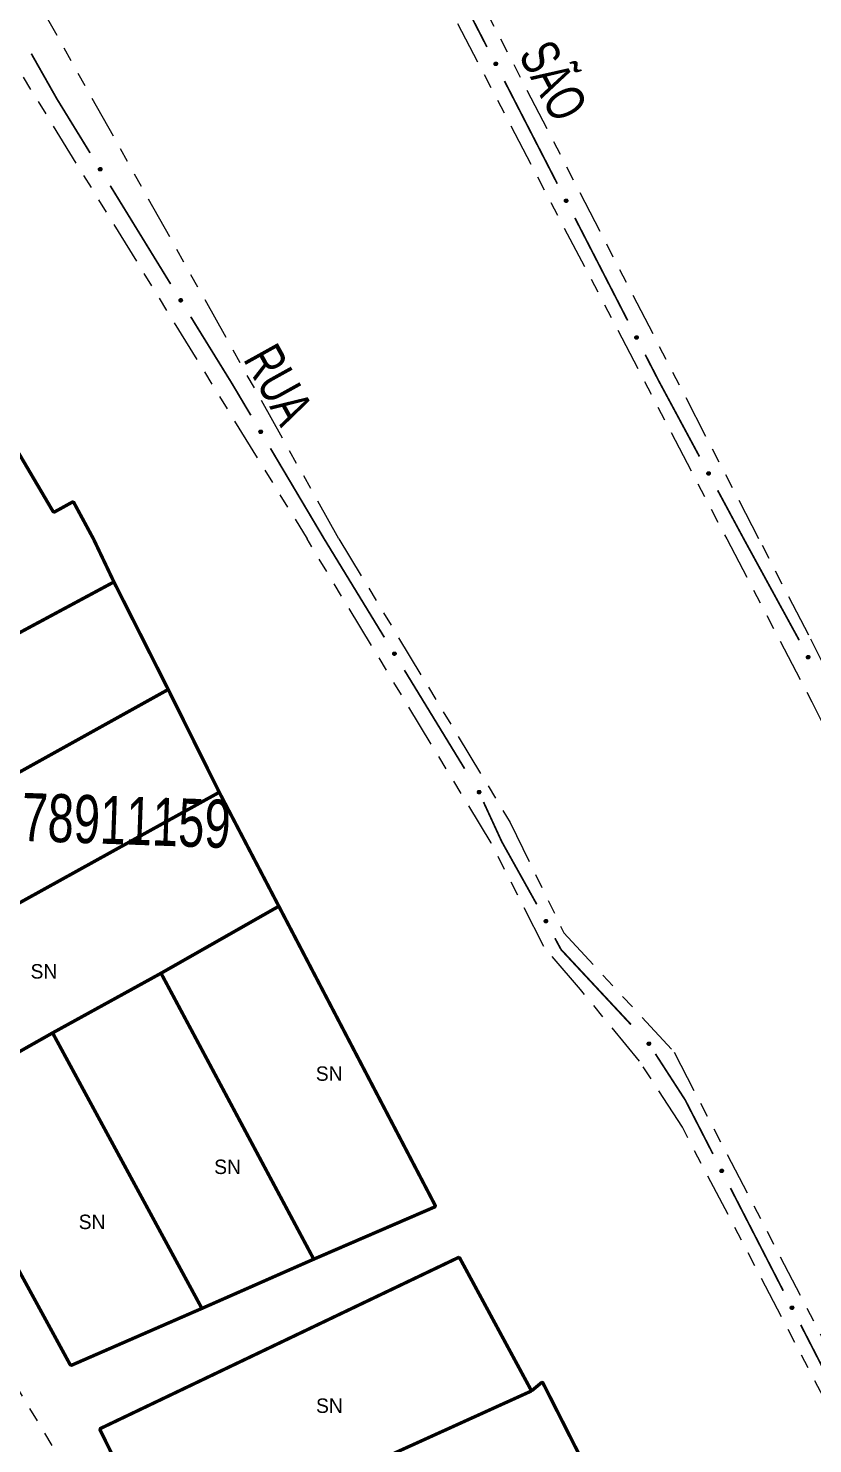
# Model space of a CAD drawing. Extents: x 205807 to 207855, y 4874692 to 4876446.
# Drawn here: x 207349.7 to 207431.4, y 4875509.8 to 4875657 of the extents above; entities that cross this region are included whole.
import ezdxf
from ezdxf.enums import TextEntityAlignment as Align

# ---------------------------------------------------------------- set-up
doc = ezdxf.new("R2010")
doc.units = 0
doc.header["$LTSCALE"] = 1.5
doc.header["$MEASUREMENT"] = 0
doc.linetypes.add('TRACO_25', pattern=[8, 3, -1, 1, -1, 1, -1])
for name, color, linetype in [('CD_MALHA_LOTES', 7, 'CONTINUOUS'), ('CD_TXT_QUADRA', 7, 'CONTINUOUS'), ('RU-QUADRA', 210, 'CONTINUOUS'), ('SV-EIXO-RUA-N-PAV', 6, 'CONTINUOUS'), ('SV-RUA-NAO-PAV', 7, 'CONTINUOUS'), ('SV-TXT-RUA-N-PAV', 7, 'CONTINUOUS'), ('Th_NmrPort', 1, 'CONTINUOUS')]:
    doc.layers.add(name, color=color, linetype=linetype)
doc.styles.add('ARIAL', font='ARIAL.SHX')

msp = doc.modelspace()

# ---------------------------------------------------------------- linework, layer by layer
at = {"layer": 'CD_MALHA_LOTES', "linetype": 'Continuous', "const_width": 0.35, "flags": 128}
for points in [[(207352.373613, 4875606.64081), (207348.371237, 4875613.434035)], [(207354.419767, 4875607.771428), (207352.373613, 4875606.64081)], [(207356.517008, 4875603.889083), (207354.419767, 4875607.771428)], [(207358.646192, 4875599.41286), (207356.517008, 4875603.889083)], [(207321.189774, 4875579.293011), (207358.646192, 4875599.41286)], [(207364.296689, 4875588.228597), (207358.646192, 4875599.41286)], [(207327.231089, 4875567.649779), (207364.296689, 4875588.228597)], [(207364.296689, 4875588.228597), (207369.60689, 4875577.539171)], [(207332.839148, 4875557.20143), (207369.60689, 4875577.539171)], [(207369.60689, 4875577.539171), (207375.804089, 4875565.687826)], [(207363.548426, 4875558.721652), (207375.804089, 4875565.687826)], [(207375.804089, 4875565.687826), (207392.131601, 4875534.463562)], [(207352.265593, 4875552.516094), (207363.548426, 4875558.721652)], [(207379.43756, 4875528.984375), (207363.548426, 4875558.721652)], [(207339.290336, 4875545.182253), (207352.265593, 4875552.516094)], [(207367.797949, 4875523.862763), (207352.265593, 4875552.516094)], [(207354.146065, 4875517.915408), (207339.290336, 4875545.182253)], [(207392.131601, 4875534.463562), (207379.43756, 4875528.984375)], [(207357.154821, 4875511.333756), (207394.576215, 4875529.19824)], [(207394.576215, 4875529.19824), (207402.098104, 4875515.282747)], [(207379.43756, 4875528.984375), (207367.797949, 4875523.862763)], [(207367.797949, 4875523.862763), (207354.146065, 4875517.915408)], [(207402.098104, 4875515.282747), (207403.226387, 4875516.222983)], [(207403.226387, 4875516.222983), (207412.06542, 4875498.787914)], [(207363.764484, 4875497.903642), (207402.098104, 4875515.282747)], [(207363.764484, 4875497.903642), (207357.154821, 4875511.333756)]]:
    msp.add_lwpolyline(points, dxfattribs=at)
at = {"layer": 'RU-QUADRA', "linetype": 'Continuous', "const_width": 0.18, "flags": 128}
msp.add_lwpolyline([(207339.290336, 4875545.182253), (207354.146065, 4875517.915408), (207367.797949, 4875523.862763), (207379.456194, 4875528.941603), (207392.131601, 4875534.463562), (207375.804089, 4875565.687826), (207369.60689, 4875577.539171), (207364.296689, 4875588.228597), (207358.721968, 4875599.450503), (207356.517008, 4875603.889083), (207354.419767, 4875607.771428), (207352.373613, 4875606.64081), (207348.371237, 4875613.434035)], dxfattribs=at)
msp.add_lwpolyline([(207394.576215, 4875529.19824), (207357.154821, 4875511.333756), (207398.431183, 4875427.464701), (207469.889122, 4875293.010947), (207524.422812, 4875319.713651), (207487.56556, 4875385.154079), (207482.488285, 4875382.145324), (207478.539294, 4875390.419401), (207480.607813, 4875391.547684), (207467.632556, 4875415.805774), (207477.41101, 4875420.506954), (207457.101912, 4875462.253434), (207445.819079, 4875463.569765), (207441.305946, 4875453.039121), (207437.921097, 4875454.731546), (207433.784058, 4875463.569765), (207430.587256, 4875462.253434), (207403.226387, 4875516.222983), (207402.098104, 4875515.282747)], close=True, dxfattribs=at)
at = {"layer": 'SV-EIXO-RUA-N-PAV', "const_width": 0.18}
for points in [[(207391.959192, 4875665.725628), (207397.454242, 4875655.057713)], [(207350.051814, 4875654.352041), (207352.514166, 4875650.000395)], [(207399.285926, 4875651.501741), (207399.743847, 4875650.612748)], [(207352.514166, 4875650.000395), (207352.703255, 4875649.666221)], [(207399.743847, 4875650.612748), (207400.007601, 4875650.100705)], [(207400.007601, 4875650.100705), (207404.777298, 4875640.831932)], [(207352.703255, 4875649.666221), (207356.167818, 4875644.029843)], [(207358.262463, 4875640.622136), (207364.546399, 4875630.399018)], [(207406.60757, 4875637.275233), (207412.098385, 4875626.605137)], [(207366.641044, 4875626.991311), (207367.164705, 4875626.139385)], [(207367.164705, 4875626.139385), (207367.258439, 4875625.986893)], [(207367.258439, 4875625.986893), (207370.845073, 4875620.184984)], [(207413.928657, 4875623.048439), (207415.301361, 4875620.380915)], [(207370.845073, 4875620.184984), (207370.951545, 4875620.012751)], [(207370.951545, 4875620.012751), (207372.89023, 4875616.747385)], [(207415.301361, 4875620.380915), (207415.323129, 4875620.338613)], [(207415.323129, 4875620.338613), (207419.568021, 4875612.456556)], [(207374.932287, 4875613.307908), (207380.037429, 4875604.709215)], [(207421.464665, 4875608.934803), (207423.835471, 4875604.532613)], [(207380.037429, 4875604.709215), (207380.524458, 4875603.888904)], [(207423.835471, 4875604.532613), (207424.184428, 4875603.884656)], [(207380.524458, 4875603.888904), (207386.784438, 4875593.651099)], [(207424.184428, 4875603.884656), (207429.944907, 4875593.357696)], [(207388.871098, 4875590.238497), (207395.131078, 4875580.000692)], [(207397.101591, 4875576.526096), (207398.775565, 4875572.893216)], [(207398.775565, 4875572.893216), (207399.003999, 4875572.397466)], [(207399.003999, 4875572.397466), (207402.640293, 4875565.890413)], [(207404.53359, 4875562.366931), (207405.005242, 4875561.485146)], [(207405.005242, 4875561.485146), (207405.16508, 4875561.186319)], [(207405.16508, 4875561.186319), (207412.437918, 4875553.391122)], [(207414.990934, 4875550.32936), (207417.70569, 4875546.130539)], [(207417.70569, 4875546.130539), (207418.093249, 4875545.531114)], [(207418.093249, 4875545.531114), (207420.966818, 4875539.940148)], [(207422.795312, 4875536.382535), (207427.366547, 4875527.488503)], [(207427.366547, 4875527.488503), (207427.385371, 4875527.451878)], [(207427.385371, 4875527.451878), (207428.280282, 4875525.709434)], [(207430.107731, 4875522.151284), (207435.590076, 4875511.476833)]]:
    msp.add_lwpolyline(points, dxfattribs=at)
at = {"layer": 'SV-EIXO-RUA-N-PAV'}
for points in [[(207398.402151, 4875653.457866), (207398.448938, 4875653.44362), (207398.486237, 4875653.421808), (207398.512109, 4875653.394662), (207398.528717, 4875653.364713), (207398.542257, 4875653.332159), (207398.548667, 4875653.296327), (207398.546972, 4875653.254981), (207398.53301, 4875653.207947), (207398.508155, 4875653.171207), (207398.482899, 4875653.144417), (207398.452667, 4875653.125301), (207398.420822, 4875653.112678), (207398.383381, 4875653.10725), (207398.341498, 4875653.109377), (207398.294543, 4875653.124561), (207398.258123, 4875653.146195), (207398.233787, 4875653.173109), (207398.214762, 4875653.203624), (207398.201337, 4875653.237024), (207398.195248, 4875653.272234), (207398.197465, 4875653.314401), (207398.213065, 4875653.360547), (207398.234228, 4875653.397117), (207398.260793, 4875653.421825), (207398.291257, 4875653.439879), (207398.323743, 4875653.453856), (207398.359494, 4875653.461799), (207398.402151, 4875653.457866)], [(207357.233682, 4875642.50604), (207357.28141, 4875642.495362), (207357.320247, 4875642.476426), (207357.348093, 4875642.451309), (207357.366913, 4875642.422697), (207357.382869, 4875642.391257), (207357.391963, 4875642.35601), (207357.393391, 4875642.314654), (207357.383017, 4875642.266701), (207357.361003, 4875642.228191), (207357.337839, 4875642.199573), (207357.309134, 4875642.178232), (207357.278333, 4875642.163243), (207357.241408, 4875642.155007), (207357.199483, 4875642.153969), (207357.151517, 4875642.165568), (207357.113569, 4875642.184394), (207357.087273, 4875642.209396), (207357.066, 4875642.23839), (207357.050095, 4875642.270682), (207357.041367, 4875642.305333), (207357.040398, 4875642.347546), (207357.052474, 4875642.394738), (207357.070819, 4875642.4328), (207357.095445, 4875642.45944), (207357.124461, 4875642.479741), (207357.155799, 4875642.496128), (207357.19085, 4875642.506745), (207357.233682, 4875642.50604)], [(207405.724571, 4875639.231709), (207405.771353, 4875639.217444), (207405.808643, 4875639.195617), (207405.834504, 4875639.168461), (207405.851101, 4875639.138505), (207405.864628, 4875639.105946), (207405.871023, 4875639.070112), (207405.869312, 4875639.028766), (207405.855331, 4875638.981737), (207405.830462, 4875638.945007), (207405.805195, 4875638.918228), (207405.774955, 4875638.899124), (207405.743106, 4875638.886513), (207405.705663, 4875638.881101), (207405.66378, 4875638.883244), (207405.616831, 4875638.898446), (207405.58042, 4875638.920095), (207405.556095, 4875638.947018), (207405.537081, 4875638.977541), (207405.52367, 4875639.010947), (207405.517594, 4875639.046159), (207405.519828, 4875639.088324), (207405.535447, 4875639.134465), (207405.556624, 4875639.171027), (207405.583199, 4875639.195723), (207405.613671, 4875639.213766), (207405.646162, 4875639.22773), (207405.681916, 4875639.235659), (207405.724571, 4875639.231709)], [(207365.612262, 4875628.875215), (207365.659991, 4875628.864537), (207365.698828, 4875628.845601), (207365.726674, 4875628.820484), (207365.745493, 4875628.791872), (207365.76145, 4875628.760432), (207365.770544, 4875628.725185), (207365.771972, 4875628.68383), (207365.761597, 4875628.635876), (207365.739583, 4875628.597366), (207365.716419, 4875628.568748), (207365.687715, 4875628.547407), (207365.656913, 4875628.532418), (207365.619988, 4875628.524182), (207365.578064, 4875628.523144), (207365.530097, 4875628.534743), (207365.49215, 4875628.553569), (207365.465853, 4875628.578571), (207365.444581, 4875628.607565), (207365.428675, 4875628.639857), (207365.419948, 4875628.674508), (207365.418979, 4875628.716721), (207365.431055, 4875628.763913), (207365.449399, 4875628.801975), (207365.474025, 4875628.828615), (207365.503041, 4875628.848916), (207365.53438, 4875628.865303), (207365.56943, 4875628.87592), (207365.612262, 4875628.875215)], [(207413.045659, 4875625.004914), (207413.09244, 4875624.990649), (207413.12973, 4875624.968823), (207413.155592, 4875624.941667), (207413.172188, 4875624.911711), (207413.185715, 4875624.879152), (207413.192111, 4875624.843317), (207413.190399, 4875624.801972), (207413.176419, 4875624.754943), (207413.151549, 4875624.718213), (207413.126282, 4875624.691434), (207413.096042, 4875624.67233), (207413.064193, 4875624.659719), (207413.02675, 4875624.654306), (207412.984868, 4875624.65645), (207412.937918, 4875624.671652), (207412.901507, 4875624.693301), (207412.877182, 4875624.720224), (207412.858169, 4875624.750747), (207412.844757, 4875624.784152), (207412.838682, 4875624.819365), (207412.840916, 4875624.86153), (207412.856535, 4875624.90767), (207412.877712, 4875624.944232), (207412.904287, 4875624.968929), (207412.934758, 4875624.986971), (207412.967249, 4875625.000936), (207413.003004, 4875625.008865), (207413.045659, 4875625.004914)], [(207373.932562, 4875615.207391), (207373.980121, 4875615.195982), (207374.018663, 4875615.176451), (207374.04612, 4875615.150909), (207374.064498, 4875615.122012), (207374.079969, 4875615.090331), (207374.088521, 4875615.054948), (207374.089314, 4875615.013575), (207374.078203, 4875614.965787), (207374.055601, 4875614.927619), (207374.032, 4875614.899361), (207374.002971, 4875614.878463), (207373.971943, 4875614.863948), (207373.934896, 4875614.856281), (207373.89296, 4875614.855887), (207373.845178, 4875614.868222), (207373.807524, 4875614.887628), (207373.781615, 4875614.913031), (207373.76079, 4875614.942348), (207373.745382, 4875614.974881), (207373.737188, 4875615.009662), (207373.736867, 4875615.051885), (207373.749667, 4875615.098885), (207373.768594, 4875615.136661), (207373.793626, 4875615.16292), (207373.82295, 4875615.182773), (207373.854537, 4875615.198677), (207373.889747, 4875615.208754), (207373.932562, 4875615.207391)], [(207420.545135, 4875610.874377), (207420.592176, 4875610.860992), (207420.629868, 4875610.839869), (207420.656235, 4875610.813203), (207420.67339, 4875610.783563), (207420.687525, 4875610.751264), (207420.694591, 4875610.715555), (207420.693656, 4875610.674185), (207420.68056, 4875610.626902), (207420.656383, 4875610.589712), (207420.631623, 4875610.562464), (207420.601746, 4875610.542796), (207420.570139, 4875610.52959), (207420.532804, 4875610.523476), (207420.490889, 4875610.524834), (207420.443663, 4875610.539153), (207420.406852, 4875610.560115), (207420.382026, 4875610.586578), (207420.362444, 4875610.616739), (207420.348408, 4875610.649887), (207420.341674, 4875610.684979), (207420.343117, 4875610.727179), (207420.357868, 4875610.773604), (207420.378356, 4875610.810557), (207420.404462, 4875610.835747), (207420.43459, 4875610.854358), (207420.466814, 4875610.868929), (207420.502413, 4875610.877527), (207420.545135, 4875610.874377)], [(207387.84673, 4875592.124804), (207387.894433, 4875592.114015), (207387.933226, 4875592.094988), (207387.961013, 4875592.069805), (207387.979766, 4875592.04115), (207387.995649, 4875592.009673), (207388.00466, 4875591.974405), (207388.005991, 4875591.933046), (207387.995504, 4875591.885117), (207387.9734, 4875591.846658), (207387.950169, 4875591.818095), (207387.921415, 4875591.796821), (207387.890578, 4875591.781904), (207387.853634, 4875591.773755), (207387.811707, 4875591.772815), (207387.763768, 4875591.784526), (207387.725865, 4875591.803441), (207387.699627, 4875591.828504), (207387.678422, 4875591.857548), (207387.662593, 4875591.889877), (207387.653946, 4875591.924548), (207387.653076, 4875591.966764), (207387.665262, 4875592.013927), (207387.683696, 4875592.051946), (207387.708384, 4875592.078529), (207387.737448, 4875592.098761), (207387.768825, 4875592.115075), (207387.8039, 4875592.12561), (207387.84673, 4875592.124804)], [(207430.904981, 4875591.762126), (207430.951464, 4875591.746915), (207430.988303, 4875591.724336), (207431.013608, 4875591.696661), (207431.029593, 4875591.666374), (207431.042456, 4875591.633547), (207431.048123, 4875591.59759), (207431.045573, 4875591.556288), (207431.030641, 4875591.509553), (207431.005031, 4875591.473335), (207430.979226, 4875591.447074), (207430.948605, 4875591.428587), (207430.916506, 4875591.416626), (207430.878961, 4875591.411974), (207430.83713, 4875591.414967), (207430.790499, 4875591.431119), (207430.754535, 4875591.453502), (207430.730761, 4875591.480914), (207430.712371, 4875591.511816), (207430.699641, 4875591.545487), (207430.694281, 4875591.580816), (207430.69737, 4875591.622927), (207430.713922, 4875591.66874), (207430.735837, 4875591.704865), (207430.762908, 4875591.729017), (207430.793739, 4875591.746438), (207430.826507, 4875591.75974), (207430.862415, 4875591.766941), (207430.904981, 4875591.762126)], [(207396.670316, 4875577.725094), (207396.716434, 4875577.70881), (207396.75274, 4875577.685384), (207396.777397, 4875577.657129), (207396.792676, 4875577.62648), (207396.804775, 4875577.593364), (207396.809607, 4875577.557285), (207396.806101, 4875577.516054), (207396.790089, 4875577.469677), (207396.763647, 4875577.434062), (207396.73724, 4875577.408406), (207396.706199, 4875577.390634), (207396.673831, 4875577.37942), (207396.636188, 4875577.375639), (207396.594439, 4875577.379601), (207396.548194, 4875577.396829), (207396.512759, 4875577.42004), (207396.489627, 4875577.447995), (207396.471958, 4875577.479315), (207396.46001, 4875577.513272), (207396.455471, 4875577.548715), (207396.459536, 4875577.590743), (207396.477145, 4875577.636161), (207396.499891, 4875577.671768), (207396.527514, 4875577.695287), (207396.558741, 4875577.711988), (207396.591808, 4875577.724527), (207396.627873, 4875577.730895), (207396.670316, 4875577.725094)], [(207403.619585, 4875564.309115), (207403.666588, 4875564.295596), (207403.70422, 4875564.274365), (207403.730511, 4875564.247624), (207403.747581, 4875564.217936), (207403.761624, 4875564.185596), (207403.768589, 4875564.149868), (207403.767535, 4875564.108501), (207403.754305, 4875564.061255), (207403.730023, 4875564.024134), (207403.705185, 4875563.996956), (207403.675252, 4875563.977374), (207403.643608, 4875563.964258), (207403.606255, 4875563.958251), (207403.564344, 4875563.959728), (207403.517159, 4875563.974181), (207403.480408, 4875563.995248), (207403.455658, 4875564.021781), (207403.436162, 4875564.051998), (207403.42222, 4875564.085186), (207403.415586, 4875564.120297), (207403.417149, 4875564.162493), (207403.432032, 4875564.208875), (207403.452625, 4875564.24577), (207403.478803, 4875564.270886), (207403.508984, 4875564.289411), (207403.541249, 4875564.30389), (207403.576873, 4875564.312387), (207403.619585, 4875564.309115)], [(207414.320129, 4875551.569617), (207414.368089, 4875551.560031), (207414.407348, 4875551.541985), (207414.435759, 4875551.517509), (207414.455226, 4875551.489334), (207414.471896, 4875551.458266), (207414.481791, 4875551.423236), (207414.484162, 4875551.381923), (207414.474883, 4875551.333746), (207414.453753, 4875551.294744), (207414.431248, 4875551.265606), (207414.403037, 4875551.243615), (207414.372585, 4875551.227927), (207414.335858, 4875551.218852), (207414.293968, 4875551.216858), (207414.245749, 4875551.227361), (207414.207382, 4875551.245317), (207414.180523, 4875551.269712), (207414.158595, 4875551.298213), (207414.141957, 4875551.330135), (207414.132442, 4875551.364577), (207414.13051, 4875551.406757), (207414.141507, 4875551.454212), (207414.158979, 4875551.492683), (207414.182991, 4875551.519878), (207414.211536, 4875551.540834), (207414.242493, 4875551.557932), (207414.277293, 4875551.569345), (207414.320129, 4875551.569617)], [(207421.913291, 4875538.339452), (207421.960066, 4875538.325164), (207421.997345, 4875538.303319), (207422.023193, 4875538.27615), (207422.039774, 4875538.246186), (207422.053285, 4875538.21362), (207422.059663, 4875538.177782), (207422.057931, 4875538.136438), (207422.043927, 4875538.089416), (207422.019039, 4875538.052698), (207421.993758, 4875538.025931), (207421.963509, 4875538.006842), (207421.931653, 4875537.994247), (207421.894208, 4875537.988854), (207421.852326, 4875537.991018), (207421.805385, 4875538.006244), (207421.768984, 4875538.027911), (207421.744673, 4875538.054846), (207421.725675, 4875538.085379), (207421.71228, 4875538.118791), (207421.706222, 4875538.154006), (207421.708477, 4875538.19617), (207421.724119, 4875538.242303), (207421.745314, 4875538.278854), (207421.771901, 4875538.303538), (207421.802382, 4875538.321565), (207421.83488, 4875538.335513), (207421.870638, 4875538.343424), (207421.913291, 4875538.339452)], [(207429.226285, 4875524.108459), (207429.273055, 4875524.094157), (207429.310328, 4875524.072301), (207429.336168, 4875524.045125), (207429.35274, 4875524.015156), (207429.366242, 4875523.982586), (207429.372609, 4875523.946746), (207429.370865, 4875523.905402), (207429.356847, 4875523.858384), (207429.331948, 4875523.821674), (207429.30666, 4875523.794915), (207429.276405, 4875523.775835), (207429.244545, 4875523.763249), (207429.207098, 4875523.757866), (207429.165217, 4875523.760043), (207429.11828, 4875523.775283), (207429.081886, 4875523.79696), (207429.057583, 4875523.823903), (207429.038593, 4875523.854441), (207429.025208, 4875523.887857), (207429.019161, 4875523.923074), (207429.021428, 4875523.965238), (207429.037084, 4875524.011365), (207429.05829, 4875524.047911), (207429.084884, 4875524.072586), (207429.11537, 4875524.090604), (207429.147872, 4875524.104543), (207429.183633, 4875524.112444), (207429.226285, 4875524.108459)]]:
    msp.add_lwpolyline(points, close=True, dxfattribs=at)
for points in [[(207398.195248, 4875653.272234), (207398.294543, 4875653.124561)], [(207398.197465, 4875653.314401), (207398.341498, 4875653.109377)], [(207398.200845, 4875653.251062), (207398.27296, 4875653.140858)], [(207398.200993, 4875653.289511), (207398.314055, 4875653.123653)], [(207398.201337, 4875653.237024), (207398.258123, 4875653.146195)], [(207398.208383, 4875653.334761), (207398.360591, 4875653.110786)], [(207398.213065, 4875653.360547), (207398.383381, 4875653.10725)], [(207398.22375, 4875653.376444), (207398.399003, 4875653.113688)], [(207398.234228, 4875653.397117), (207398.420822, 4875653.112678)], [(207398.248416, 4875653.406033), (207398.434917, 4875653.121443)], [(207398.260793, 4875653.421825), (207398.452667, 4875653.125301)], [(207398.276831, 4875653.428345), (207398.464655, 4875653.135226)], [(207398.291257, 4875653.439879), (207398.482899, 4875653.144417)], [(207398.310209, 4875653.444002), (207398.494834, 4875653.163051)], [(207398.323743, 4875653.453856), (207398.508155, 4875653.171207)], [(207398.343659, 4875653.453558), (207398.518876, 4875653.193853)], [(207398.359494, 4875653.461799), (207398.53301, 4875653.207947)], [(207398.379609, 4875653.458262), (207398.536705, 4875653.233735)], [(207398.402151, 4875653.457866), (207398.546972, 4875653.254981)], [(207398.427321, 4875653.44907), (207398.544059, 4875653.282036)], [(207398.448938, 4875653.44362), (207398.548667, 4875653.296327)], [(207398.470254, 4875653.431278), (207398.540531, 4875653.321661)], [(207398.486237, 4875653.421808), (207398.542257, 4875653.332159)], [(207357.040398, 4875642.347546), (207357.199483, 4875642.153969)], [(207357.041367, 4875642.305333), (207357.151517, 4875642.165568)], [(207357.045794, 4875642.322994), (207357.171042, 4875642.166135)], [(207357.048545, 4875642.284643), (207357.128766, 4875642.180191)], [(207357.04975, 4875642.368672), (207357.218415, 4875642.156814)], [(207357.050095, 4875642.270682), (207357.113569, 4875642.184394)], [(207357.052474, 4875642.394738), (207357.241408, 4875642.155007)], [(207357.06193, 4875642.411395), (207357.2565, 4875642.162605)], [(207357.070819, 4875642.4328), (207357.278333, 4875642.163243)], [(207357.084294, 4875642.442761), (207357.291726, 4875642.173046)], [(207357.095445, 4875642.45944), (207357.309134, 4875642.178232)], [(207357.110945, 4875642.467151), (207357.32034, 4875642.189032)], [(207357.124461, 4875642.479741), (207357.337839, 4875642.199573)], [(207357.143047, 4875642.485282), (207357.348335, 4875642.219054)], [(207357.155799, 4875642.496128), (207357.361003, 4875642.228191)], [(207357.175681, 4875642.497333), (207357.369985, 4875642.251582)], [(207357.19085, 4875642.506745), (207357.383017, 4875642.266701)], [(207357.211174, 4875642.504734), (207357.384756, 4875642.292695)], [(207357.233682, 4875642.50604), (207357.393391, 4875642.314654)], [(207357.259443, 4875642.499167), (207357.388446, 4875642.341412)], [(207357.28141, 4875642.495362), (207357.391963, 4875642.35601)], [(207357.303596, 4875642.484663), (207357.38194, 4875642.380659)], [(207357.320247, 4875642.476426), (207357.382869, 4875642.391257)], [(207405.517594, 4875639.046159), (207405.616831, 4875638.898446)], [(207405.519828, 4875639.088324), (207405.66378, 4875638.883244)], [(207405.523183, 4875639.024985), (207405.595255, 4875638.914752)], [(207405.523347, 4875639.063434), (207405.636343, 4875638.897531)], [(207405.52367, 4875639.010947), (207405.58042, 4875638.920095)], [(207405.530755, 4875639.10868), (207405.682873, 4875638.884645)], [(207405.535447, 4875639.134465), (207405.705663, 4875638.881101)], [(207405.546138, 4875639.150357), (207405.721287, 4875638.887532)], [(207405.556624, 4875639.171027), (207405.743106, 4875638.886513)], [(207405.570816, 4875639.179937), (207405.757203, 4875638.895272)], [(207405.583199, 4875639.195723), (207405.774955, 4875638.899124)], [(207405.59924, 4875639.202237), (207405.786947, 4875638.909044)], [(207405.613671, 4875639.213766), (207405.805195, 4875638.918228)], [(207405.632623, 4875639.217882), (207405.817138, 4875638.936857)], [(207405.646162, 4875639.22773), (207405.830462, 4875638.945007)], [(207405.666078, 4875639.227424), (207405.841191, 4875638.96765)], [(207405.681916, 4875639.235659), (207405.855331, 4875638.981737)], [(207405.702029, 4875639.232113), (207405.859036, 4875639.007525)], [(207405.724571, 4875639.231709), (207405.869312, 4875639.028766)], [(207405.749738, 4875639.222903), (207405.866409, 4875639.055822)], [(207405.771353, 4875639.217444), (207405.871023, 4875639.070112)], [(207405.792664, 4875639.205093), (207405.862898, 4875639.095449)], [(207405.808643, 4875639.195617), (207405.864628, 4875639.105946)], [(207365.418979, 4875628.716721), (207365.578064, 4875628.523144)], [(207365.419948, 4875628.674508), (207365.530097, 4875628.534743)], [(207365.424374, 4875628.692169), (207365.549622, 4875628.53531)], [(207365.427126, 4875628.653818), (207365.507347, 4875628.549366)], [(207365.428331, 4875628.737847), (207365.596996, 4875628.525989)], [(207365.428675, 4875628.639857), (207365.49215, 4875628.553569)], [(207365.431055, 4875628.763913), (207365.619988, 4875628.524182)], [(207365.44051, 4875628.78057), (207365.63508, 4875628.53178)], [(207365.449399, 4875628.801975), (207365.656913, 4875628.532418)], [(207365.462874, 4875628.811936), (207365.670306, 4875628.542221)], [(207365.474025, 4875628.828615), (207365.687715, 4875628.547407)], [(207365.489526, 4875628.836326), (207365.69892, 4875628.558207)], [(207365.503041, 4875628.848916), (207365.716419, 4875628.568748)], [(207365.521627, 4875628.854457), (207365.726916, 4875628.588229)], [(207365.53438, 4875628.865303), (207365.739583, 4875628.597366)], [(207365.554262, 4875628.866508), (207365.748565, 4875628.620757)], [(207365.56943, 4875628.87592), (207365.761597, 4875628.635876)], [(207365.589754, 4875628.873909), (207365.763336, 4875628.66187)], [(207365.612262, 4875628.875215), (207365.771972, 4875628.68383)], [(207365.638024, 4875628.868342), (207365.767026, 4875628.710587)], [(207365.659991, 4875628.864537), (207365.770544, 4875628.725185)], [(207365.682176, 4875628.853838), (207365.760521, 4875628.749834)], [(207365.698828, 4875628.845601), (207365.76145, 4875628.760432)], [(207412.838682, 4875624.819365), (207412.937918, 4875624.671652)], [(207412.840916, 4875624.86153), (207412.984868, 4875624.65645)], [(207412.84427, 4875624.79819), (207412.916342, 4875624.687957)], [(207412.844434, 4875624.83664), (207412.95743, 4875624.670736)], [(207412.844757, 4875624.784152), (207412.901507, 4875624.693301)], [(207412.851842, 4875624.881886), (207413.003961, 4875624.657851)], [(207412.856535, 4875624.90767), (207413.02675, 4875624.654306)], [(207412.867226, 4875624.923563), (207413.042375, 4875624.660738)], [(207412.877712, 4875624.944232), (207413.064193, 4875624.659719)], [(207412.891903, 4875624.953143), (207413.078291, 4875624.668478)], [(207412.904287, 4875624.968929), (207413.096042, 4875624.67233)], [(207412.920327, 4875624.975443), (207413.108034, 4875624.68225)], [(207412.934758, 4875624.986971), (207413.126282, 4875624.691434)], [(207412.953711, 4875624.991087), (207413.138225, 4875624.710062)], [(207412.967249, 4875625.000936), (207413.151549, 4875624.718213)], [(207412.987165, 4875625.00063), (207413.162279, 4875624.740855)], [(207413.003004, 4875625.008865), (207413.176419, 4875624.754943)], [(207413.023117, 4875625.005319), (207413.180124, 4875624.78073)], [(207413.045659, 4875625.004914), (207413.190399, 4875624.801972)], [(207413.070825, 4875624.996109), (207413.187497, 4875624.829028)], [(207413.09244, 4875624.990649), (207413.192111, 4875624.843317)], [(207413.113751, 4875624.978299), (207413.183985, 4875624.868655)], [(207413.12973, 4875624.968823), (207413.185715, 4875624.879152)], [(207373.736867, 4875615.051885), (207373.89296, 4875614.855887)], [(207373.737188, 4875615.009662), (207373.845178, 4875614.868222)], [(207373.741885, 4875615.027253), (207373.864709, 4875614.868488)], [(207373.744047, 4875614.988864), (207373.822655, 4875614.883192)], [(207373.745382, 4875614.974881), (207373.807524, 4875614.887628)], [(207373.746543, 4875615.072864), (207373.911934, 4875614.858441)], [(207373.749667, 4875615.098885), (207373.934896, 4875614.856281)], [(207373.759377, 4875615.115396), (207373.950103, 4875614.863646)], [(207373.768594, 4875615.136661), (207373.971943, 4875614.863948)], [(207373.78222, 4875615.146414), (207373.985485, 4875614.873545)], [(207373.793626, 4875615.16292), (207374.002971, 4875614.878463)], [(207373.809243, 4875615.170392), (207374.014341, 4875614.88909)], [(207373.82295, 4875615.182773), (207374.032, 4875614.899361)], [(207373.841619, 4875615.188027), (207374.042794, 4875614.918678)], [(207373.854537, 4875615.198677), (207374.055601, 4875614.927619)], [(207373.874435, 4875615.199576), (207374.064941, 4875614.95087)], [(207373.889747, 4875615.208754), (207374.078203, 4875614.965787)], [(207373.910037, 4875615.206431), (207374.080342, 4875614.991751)], [(207373.932562, 4875615.207391), (207374.089314, 4875615.013575)], [(207373.958215, 4875615.200124), (207374.08478, 4875615.040406)], [(207373.980121, 4875615.195982), (207374.088521, 4875615.054948)], [(207374.00214, 4875615.184943), (207374.078878, 4875615.079748)], [(207374.018663, 4875615.176451), (207374.079969, 4875615.090331)], [(207420.341674, 4875610.684979), (207420.443663, 4875610.539153)], [(207420.343117, 4875610.727179), (207420.490889, 4875610.524834)], [(207420.347101, 4875610.702359), (207420.463188, 4875610.538604)], [(207420.347658, 4875610.663913), (207420.421784, 4875610.555051)], [(207420.348408, 4875610.649887), (207420.406852, 4875610.560115)], [(207420.35366, 4875610.747736), (207420.509952, 4875610.526593)], [(207420.357868, 4875610.773604), (207420.532804, 4875610.523476)], [(207420.368259, 4875610.789695), (207420.548305, 4875610.5302)], [(207420.378356, 4875610.810557), (207420.570139, 4875610.52959)], [(207420.392377, 4875610.819732), (207420.58407, 4875610.538612)], [(207420.404462, 4875610.835747), (207420.601746, 4875610.542796)], [(207420.420378, 4875610.842561), (207420.61355, 4875610.552939)], [(207420.43459, 4875610.854358), (207420.631623, 4875610.562464)], [(207420.453462, 4875610.858828), (207420.643214, 4875610.581313)], [(207420.466814, 4875610.868929), (207420.656383, 4875610.589712)], [(207420.486732, 4875610.868997), (207420.666686, 4875610.612552)], [(207420.502413, 4875610.877527), (207420.68056, 4875610.626902)], [(207420.522589, 4875610.874359), (207420.68378, 4875610.652754)], [(207420.545135, 4875610.874377), (207420.693656, 4875610.674185)], [(207420.570462, 4875610.866045), (207420.690246, 4875610.701181)], [(207420.592176, 4875610.860992), (207420.694591, 4875610.715555)], [(207420.613714, 4875610.849043), (207420.685992, 4875610.740736)], [(207420.629868, 4875610.839869), (207420.687525, 4875610.751264)], [(207387.653076, 4875591.966764), (207387.811707, 4875591.772815)], [(207387.653946, 4875591.924548), (207387.763768, 4875591.784526)], [(207387.658414, 4875591.942199), (207387.783295, 4875591.785047)], [(207387.661076, 4875591.903842), (207387.741052, 4875591.799202)], [(207387.662477, 4875591.987867), (207387.830646, 4875591.775615)], [(207387.662593, 4875591.889877), (207387.725865, 4875591.803441)], [(207387.665262, 4875592.013927), (207387.853634, 4875591.773755)], [(207387.674757, 4875592.030562), (207387.868744, 4875591.781317)], [(207387.683696, 4875592.051946), (207387.890578, 4875591.781904)], [(207387.697194, 4875592.061875), (207387.903994, 4875591.791675)], [(207387.708384, 4875592.078529), (207387.921415, 4875591.796821)], [(207387.723903, 4875592.086203), (207387.932646, 4875591.807595)], [(207387.737448, 4875592.098761), (207387.950169, 4875591.818095)], [(207387.756047, 4875592.104259), (207387.960711, 4875591.837551)], [(207387.768825, 4875592.115075), (207387.9734, 4875591.846658)], [(207387.788709, 4875592.116233), (207387.982437, 4875591.870028)], [(207387.8039, 4875592.12561), (207387.995504, 4875591.885117)], [(207387.824219, 4875592.123552), (207387.997304, 4875591.911106)], [(207387.84673, 4875592.124804), (207388.005991, 4875591.933046)], [(207387.872476, 4875592.117872), (207388.001108, 4875591.959815)], [(207387.894433, 4875592.114015), (207388.00466, 4875591.974405)], [(207387.916594, 4875592.103264), (207387.994695, 4875591.999077)], [(207387.933226, 4875592.094988), (207387.995649, 4875592.009673)], [(207430.694281, 4875591.580816), (207430.790499, 4875591.431119)], [(207430.69737, 4875591.622927), (207430.83713, 4875591.414967)], [(207430.699439, 4875591.559532), (207430.769258, 4875591.447859)], [(207430.699641, 4875591.545487), (207430.754535, 4875591.453502)], [(207430.700383, 4875591.59797), (207430.809989, 4875591.429808)], [(207430.708708, 4875591.643057), (207430.856248, 4875591.41598)], [(207430.713922, 4875591.66874), (207430.878961, 4875591.411974)], [(207430.724934, 4875591.684413), (207430.894713, 4875591.418087)], [(207430.735837, 4875591.704865), (207430.916506, 4875591.416626)], [(207430.750207, 4875591.713486), (207430.930778, 4875591.425097)], [(207430.762908, 4875591.729017), (207430.948605, 4875591.428587)], [(207430.779077, 4875591.735204), (207430.960795, 4875591.438262)], [(207430.793739, 4875591.746438), (207430.979226, 4875591.447074)], [(207430.812771, 4875591.750168), (207430.991544, 4875591.465456)], [(207430.826507, 4875591.75974), (207431.005031, 4875591.473335)], [(207430.846413, 4875591.75903), (207431.016218, 4875591.495755)], [(207430.862415, 4875591.766941), (207431.030641, 4875591.509553)], [(207430.882452, 4875591.762988), (207431.034869, 4875591.535259)], [(207430.904981, 4875591.762126), (207431.045573, 4875591.556288)], [(207430.929964, 4875591.752812), (207431.04322, 4875591.583397)], [(207430.951464, 4875591.746915), (207431.048123, 4875591.59759)], [(207430.972519, 4875591.734134), (207431.040514, 4875591.623087)], [(207430.988303, 4875591.724336), (207431.042456, 4875591.633547)], [(207396.455471, 4875577.548715), (207396.548194, 4875577.396829)], [(207396.459536, 4875577.590743), (207396.594439, 4875577.379601)], [(207396.46001, 4875577.513272), (207396.512759, 4875577.42004)], [(207396.460134, 4875577.527318), (207396.527347, 4875577.414057)], [(207396.461969, 4875577.565724), (207396.567648, 4875577.395067)], [(207396.471336, 4875577.610605), (207396.613575, 4875577.380171)], [(207396.477145, 4875577.636161), (207396.636188, 4875577.375639)], [(207396.488516, 4875577.651575), (207396.652078, 4875577.381386)], [(207396.499891, 4875577.671768), (207396.673831, 4875577.37942)], [(207396.514456, 4875577.680054), (207396.688297, 4875577.387558)], [(207396.527514, 4875577.695287), (207396.706199, 4875577.390634)], [(207396.543822, 4875577.701097), (207396.71861, 4875577.400024)], [(207396.558741, 4875577.711988), (207396.73724, 4875577.408406)], [(207396.577854, 4875577.715276), (207396.749981, 4875577.426498)], [(207396.591808, 4875577.724527), (207396.763647, 4875577.434062)], [(207396.611692, 4875577.723356), (207396.77535, 4875577.456217)], [(207396.627873, 4875577.730895), (207396.790089, 4875577.469677)], [(207396.647813, 4875577.726478), (207396.794912, 4875577.495279)], [(207396.670316, 4875577.725094), (207396.806101, 4875577.516054)], [(207396.695076, 4875577.715203), (207396.804376, 4875577.54321)], [(207396.716434, 4875577.70881), (207396.809607, 4875577.557285)], [(207396.737188, 4875577.695545), (207396.80259, 4875577.582952)], [(207396.75274, 4875577.685384), (207396.804775, 4875577.593364)], [(207403.415586, 4875564.120297), (207403.517159, 4875563.974181)], [(207403.417149, 4875564.162493), (207403.564344, 4875563.959728)], [(207403.421063, 4875564.137661), (207403.536683, 4875563.973576)], [(207403.42151, 4875564.099214), (207403.495326, 4875563.990142)], [(207403.42222, 4875564.085186), (207403.480408, 4875563.995248)], [(207403.42775, 4875564.18302), (207403.583413, 4875563.961432)], [(207403.432032, 4875564.208875), (207403.606255, 4875563.958251)], [(207403.442469, 4875564.224936), (207403.621776, 4875563.96493)], [(207403.452625, 4875564.24577), (207403.643608, 4875563.964258)], [(207403.466673, 4875564.254905), (207403.657564, 4875563.973241)], [(207403.478803, 4875564.270886), (207403.675252, 4875563.977374)], [(207403.494739, 4875564.277654), (207403.687085, 4875563.987483)], [(207403.508984, 4875564.289411), (207403.705185, 4875563.996956)], [(207403.527869, 4875564.293827), (207403.71683, 4875564.015773)], [(207403.541249, 4875564.30389), (207403.730023, 4875564.024134)], [(207403.561167, 4875564.303901), (207403.74039, 4875564.046944)], [(207403.576873, 4875564.312387), (207403.754305, 4875564.061255)], [(207403.59704, 4875564.309161), (207403.757599, 4875564.087098)], [(207403.619585, 4875564.309115), (207403.767535, 4875564.108501)], [(207403.644889, 4875564.300711), (207403.764203, 4875564.135507)], [(207403.666588, 4875564.295596), (207403.768589, 4875564.149868)], [(207403.688092, 4875564.283586), (207403.760061, 4875564.175073)], [(207403.70422, 4875564.274365), (207403.761624, 4875564.185596)], [(207414.141507, 4875551.454212), (207414.335858, 4875551.218852)], [(207414.15058, 4875551.471081), (207414.350773, 4875551.226792)], [(207414.158979, 4875551.492683), (207414.372585, 4875551.227927)], [(207414.172223, 4875551.502948), (207414.385752, 4875551.238033)], [(207414.182991, 4875551.519878), (207414.403037, 4875551.243615)], [(207414.198312, 4875551.52794), (207414.413993, 4875551.254668)], [(207414.211536, 4875551.540834), (207414.431248, 4875551.265606)], [(207414.229991, 4875551.546798), (207414.441297, 4875551.28532)], [(207414.242493, 4875551.557932), (207414.453753, 4875551.294744)], [(207414.262343, 4875551.55959), (207414.462199, 4875551.318334)], [(207414.277293, 4875551.569345), (207414.474883, 4875551.333746)], [(207414.297657, 4875551.567799), (207414.476029, 4875551.359773)], [(207414.320129, 4875551.569617), (207414.484162, 4875551.381923)], [(207414.346041, 4875551.563334), (207414.478607, 4875551.408561)], [(207414.368089, 4875551.560031), (207414.481791, 4875551.423236)], [(207414.390513, 4875551.54984), (207414.471208, 4875551.44765)], [(207414.407348, 4875551.541985), (207414.471896, 4875551.458266)], [(207414.13051, 4875551.406757), (207414.293968, 4875551.216858)], [(207414.132442, 4875551.364577), (207414.245749, 4875551.227361)], [(207414.136464, 4875551.382335), (207414.265257, 4875551.228372)], [(207414.139378, 4875551.428091), (207414.31283, 4875551.220134)], [(207414.140089, 4875551.344056), (207414.222672, 4875551.241461)], [(207414.141957, 4875551.330135), (207414.207382, 4875551.245317)], [(207421.708477, 4875538.19617), (207421.852326, 4875537.991018)], [(207421.719414, 4875538.216521), (207421.87142, 4875537.99241)], [(207421.724119, 4875538.242303), (207421.894208, 4875537.988854)], [(207421.734818, 4875538.25819), (207421.909835, 4875537.995277)], [(207421.745314, 4875538.278854), (207421.931653, 4875537.994247)], [(207421.75951, 4875538.287758), (207421.945756, 4875538.003)], [(207421.771901, 4875538.303538), (207421.963509, 4875538.006842)], [(207421.787945, 4875538.310043), (207421.975506, 4875538.016756)], [(207421.802382, 4875538.321565), (207421.993758, 4875538.025931)], [(207421.821337, 4875538.325671), (207422.005711, 4875538.044554)], [(207421.83488, 4875538.335513), (207422.019039, 4875538.052698)], [(207421.854796, 4875538.335197), (207422.029779, 4875538.075335)], [(207421.870638, 4875538.343424), (207422.043927, 4875538.089416)], [(207421.89075, 4875538.339868), (207422.047645, 4875538.115201)], [(207421.913291, 4875538.339452), (207422.057931, 4875538.136438)], [(207421.938454, 4875538.330634), (207422.055042, 4875538.163495)], [(207421.960066, 4875538.325164), (207422.059663, 4875538.177782)], [(207421.981371, 4875538.312803), (207422.05155, 4875538.203124)], [(207421.997345, 4875538.303319), (207422.053285, 4875538.21362)], [(207421.706222, 4875538.154006), (207421.805385, 4875538.006244)], [(207421.7118, 4875538.132829), (207421.783816, 4875538.02256)], [(207421.711983, 4875538.171278), (207421.824896, 4875538.005319)], [(207421.71228, 4875538.118791), (207421.768984, 4875538.027911)], [(207429.019161, 4875523.923074), (207429.11828, 4875523.775283)], [(207429.021428, 4875523.965238), (207429.165217, 4875523.760043)], [(207429.024733, 4875523.901895), (207429.096717, 4875523.791605)], [(207429.024927, 4875523.940344), (207429.137792, 4875523.774352)], [(207429.025208, 4875523.887857), (207429.081886, 4875523.79696)], [(207429.032371, 4875523.985585), (207429.184312, 4875523.761429)], [(207429.037084, 4875524.011365), (207429.207098, 4875523.757866)], [(207429.047787, 4875524.02725), (207429.222728, 4875523.764286)], [(207429.05829, 4875524.047911), (207429.244545, 4875523.763249)], [(207429.072489, 4875524.05681), (207429.25865, 4875523.771997)], [(207429.084884, 4875524.072586), (207429.276405, 4875523.775835)], [(207429.10093, 4875524.079087), (207429.288405, 4875523.785745)], [(207429.11537, 4875524.090604), (207429.30666, 4875523.794915)], [(207429.134326, 4875524.094705), (207429.318617, 4875523.813534)], [(207429.147872, 4875524.104543), (207429.331948, 4875523.821674)], [(207429.167788, 4875524.104221), (207429.342695, 4875523.844308)], [(207429.183633, 4875524.112444), (207429.356847, 4875523.858384)], [(207429.203743, 4875524.108882), (207429.360572, 4875523.884169)], [(207429.226285, 4875524.108459), (207429.370865, 4875523.905402)], [(207429.251444, 4875524.099634), (207429.367983, 4875523.93246)], [(207429.273055, 4875524.094157), (207429.372609, 4875523.946746)], [(207429.294356, 4875524.08179), (207429.364503, 4875523.97209)], [(207429.310328, 4875524.072301), (207429.366242, 4875523.982586)]]:
    msp.add_lwpolyline(points, dxfattribs=at)
at = {"layer": 'SV-RUA-NAO-PAV', "linetype": 'TRACO_25'}
for points in [[(207425.759146, 4875603.887477, 7.002115), (207365.713646, 4875720.070215, 7.002115), (207313.004357, 4875827.349228, 6.116943), (207312.652211, 4875828.972099, 6.116943), (207312.893621, 4875830.461179, 6.116943)], [(207306.468436, 4875827.61051, 6.116943), (207307.540439, 4875827.167944, 6.116943), (207308.612539, 4875825.799654, 6.116943), (207310.301677, 4875823.158402, 6.141531), (207366.60235, 4875710.665237, 6.756234), (207422.404963, 4875603.887555, 8.77246)], [(207382.058297, 4875603.888904, 7.46929), (207322.849118, 4875709.551888, 6.362824), (207270.555267, 4875809.126397, 5.772709), (207270.705613, 4875810.705032, 5.772709), (207271.544498, 4875812.115767, 5.698945)], [(207262.451607, 4875808.081514, 5.354711), (207265.282966, 4875805.958951, 5.379299), (207267.429774, 4875802.031543, 5.551416), (207304.309678, 4875734.319991, 6.043179), (207346.049354, 4875657.030815, 7.100468), (207378.740536, 4875603.888904, 7.518466)], [(207459.335405, 4875304.562821, 6.525811), (207443.878094, 4875332.919047, 7.651882), (207421.281726, 4875377.177031, 8.002214), (207396.533178, 4875420.687753, 8.452643), (207379.407239, 4875456.617852, 8.077286), (207355.313404, 4875504.451108, 7.852072), (207348.121998, 4875516.444697, 7.701929), (207335.573334, 4875537.010564, 7.701929), (207326.780369, 4875555.876576, 7.701929), (207319.678359, 4875569.57331, 7.701929), (207314.436399, 4875580.733612, 7.701929), (207309.143791, 4875589.70866, 7.701929), (207301.90747, 4875603.89035, 5.428475)], [(207382.058297, 4875603.888904, 7.616818), (207399.876792, 4875574.394606, 7.616818), (207405.456764, 4875562.924663, 7.616818), (207416.926706, 4875550.524726, 7.616818), (207463.736471, 4875460.315179, 7.616818), (207509.538741, 4875364.060663, 8.828), (207507.213752, 4875363.130668, 8.828), (207461.49792, 4875459.20132, 7.616818), (207417.790245, 4875542.703077, 7.616818), (207413.346187, 4875549.571167, 7.616818), (207407.185106, 4875557.045265, 7.616818), (207403.370433, 4875561.498498, 7.616818), (207397.892985, 4875572.296465, 7.616818), (207378.740536, 4875603.888904, 7.616818)], [(207422.404963, 4875603.887555, 8.77246), (207431.253715, 4875586.955565, 8.77246), (207464.833409, 4875519.994115, 8.846225), (207472.193141, 4875505.942937, 9.103262), (207500.759109, 4875452.181972, 9.103262), (207521.26107, 4875414.998543, 9.103262), (207529.4512, 4875399.470445, 9.103262), (207536.83758, 4875380.694553, 9.103262), (207541.543023, 4875383.013291, 9.103262), (207534.155456, 4875400.589663, 9.103262), (207524.342776, 4875419.693176, 9.103262), (207500.917345, 4875460.403514, 9.103262), (207477.018401, 4875502.938662, 9.103262), (207460.025758, 4875535.782244, 9.028191), (207430.938221, 4875593.866424, 8.919989), (207425.759146, 4875603.887477, 7.002115)]]:
    msp.add_polyline3d(points, dxfattribs=at)

# ---------------------------------------------------------------- texts
at = {"layer": 'CD_TXT_QUADRA', "style": 'ARIAL', "width": 0.7}
msp.add_text('278911159', height=5, rotation=358, dxfattribs=at).set_placement((207346.245446, 4875572.584968))
at = {"layer": 'SV-TXT-RUA-N-PAV', "style": 'ARIAL', "width": 0.7}
for s, rotation, p in [('SÃO', 298, (207400.678212, 4875654.244087)), ('RUA', 299, (207372.03868, 4875622.599172))]:
    msp.add_text(s, height=4, rotation=rotation, dxfattribs=at).set_placement(p)
at = {"layer": 'Th_NmrPort', "color": 1}
for p in [(207349.973014, 4875558.916257), (207379.651401, 4875548.28354), (207369.078531, 4875538.591743), (207354.981372, 4875532.864772), (207379.675024, 4875513.747588)]:
    msp.add_text('SN', height=1.5, dxfattribs=at).set_placement(p, align=Align.MIDDLE_LEFT)

doc.saveas('drawing.dxf')
